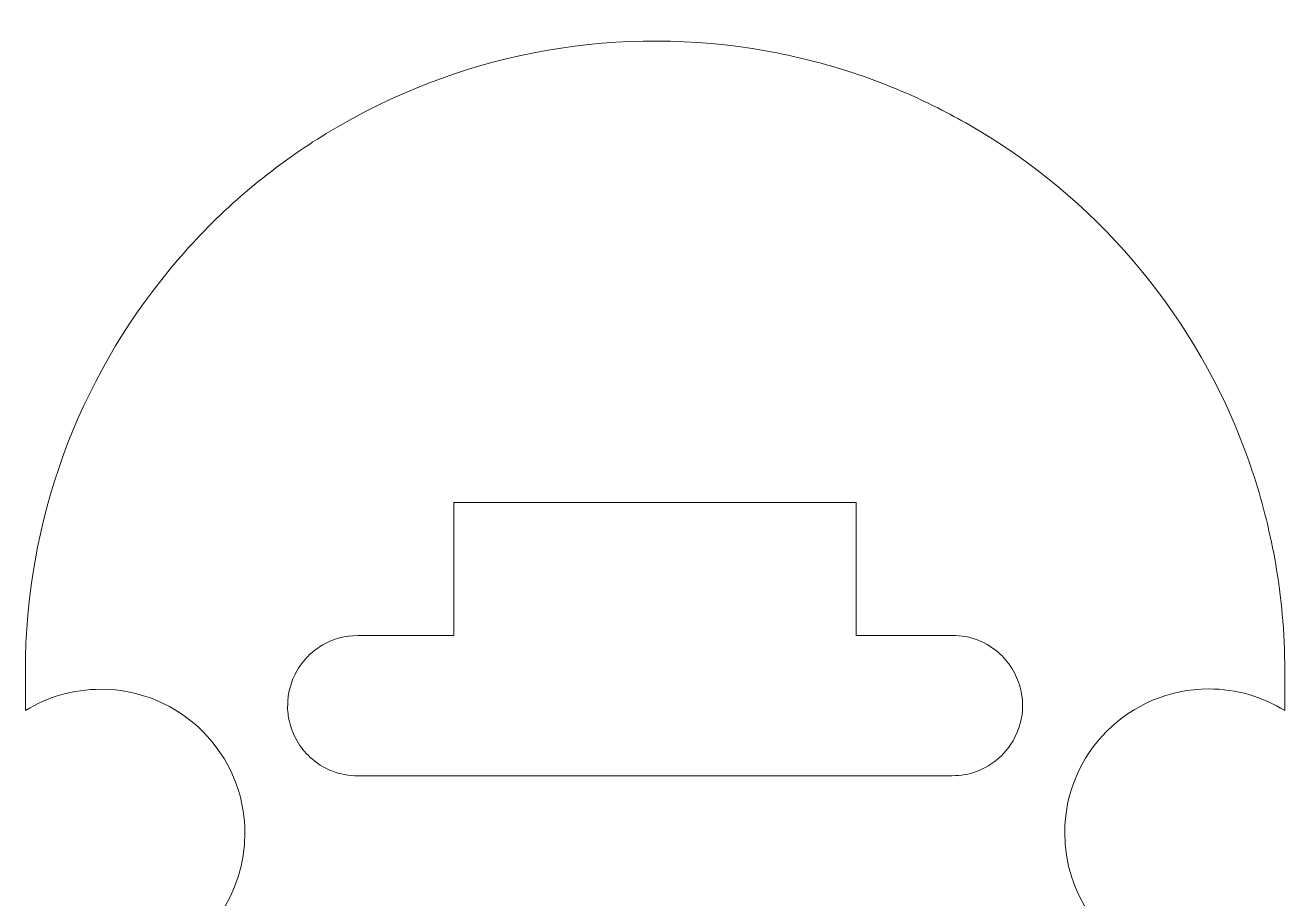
# Model space of a CAD drawing. Header units: inches. Extents: x -4 to 2.5, y 0.86 to 5.28.
# Drawn here: x -4 to -1.762, y 3.725 to 5.278 of the extents above; entities that cross this region are included whole.
import ezdxf

# ---------------------------------------------------------------- set-up
doc = ezdxf.new("R2010")
doc.units = ezdxf.units.IN
doc.header["$MEASUREMENT"] = 0
doc.layers.add('Layer 1', color=7, linetype='Continuous')

msp = doc.modelspace()

# ---------------------------------------------------------------- linework, layer by layer
at = {"layer": 'Layer 1', "lineweight": 5}
for points in [[(-1.966, 3.2913), (-2.053, 3.2912), (-2.1236, 3.3618), (-2.1236, 3.4488), (-2.1236, 3.4488), (-2.1236, 3.5274), (-2.0662, 3.5925), (-1.991, 3.6045), (-1.991, 3.6045), (-2.0858, 3.6419), (-2.1529, 3.7344), (-2.1529, 3.8425), (-2.1529, 3.8425), (-2.153, 3.9838), (-2.0384, 4.0984), (-1.8971, 4.0985), (-1.8971, 4.0985), (-1.8475, 4.0985), (-1.8011, 4.0844), (-1.7619, 4.0599), (-1.7619, 4.0599), (-1.7619, 4.0599), (-1.7619, 4.1316), (-1.7619, 4.1316), (-1.7619, 4.1316), (-1.7619, 4.165), (-1.7634, 4.1982), (-1.7664, 4.231), (-1.7664, 4.231), (-1.771, 4.2836), (-1.7798, 4.3365), (-1.7923, 4.3893), (-1.7923, 4.3893), (-1.8047, 4.4416), (-1.8206, 4.4923), (-1.8398, 4.5412), (-1.8398, 4.5412), (-1.9312, 4.7732), (-2.0989, 4.972), (-2.3215, 5.1004), (-2.3215, 5.1004), (-2.3403, 5.1112), (-2.3592, 5.1214), (-2.3784, 5.1311), (-2.3784, 5.1311), (-2.4273, 5.1557), (-2.4775, 5.1764), (-2.5286, 5.1934), (-2.5286, 5.1934), (-2.5788, 5.21), (-2.6308, 5.2231), (-2.6843, 5.2326), (-2.6843, 5.2326), (-2.9404, 5.2782), (-3.2086, 5.234), (-3.4404, 5.1001), (-3.4404, 5.1001), (-3.4626, 5.0873), (-3.4838, 5.0741), (-3.5039, 5.0607), (-3.5039, 5.0607), (-3.5494, 5.0302), (-3.592, 4.9968), (-3.6316, 4.961), (-3.6316, 4.961), (-3.6707, 4.9256), (-3.7077, 4.8869), (-3.7422, 4.8452), (-3.7422, 4.8452), (-3.9062, 4.6473), (-3.9998, 4.3957), (-3.9997, 4.131), (-3.9997, 4.131), (-3.9997, 4.131), (-3.9997, 4.06), (-3.9997, 4.06), (-3.9997, 4.06), (-3.9607, 4.084), (-3.9148, 4.0979), (-3.8656, 4.0979), (-3.8656, 4.0979), (-3.7243, 4.098), (-3.6097, 3.9834), (-3.6096, 3.8421), (-3.6096, 3.8421), (-3.6096, 3.734), (-3.6766, 3.6415), (-3.7714, 3.604), (-3.7714, 3.604), (-3.6962, 3.592), (-3.6388, 3.5269), (-3.6387, 3.4484), (-3.6387, 3.4484), (-3.6387, 3.3613), (-3.7093, 3.2908), (-3.7963, 3.2907), (-3.7963, 3.2907), (-3.7963, 3.2907), (-3.9998, 3.2907), (-3.9998, 3.2907), (-3.9998, 3.2907), (-3.9998, 3.2907), (-4, 2.4248), (-4, 2.4248), (-4, 2.4248), (-4, 2.4248), (-3.7961, 2.4248), (-3.7961, 2.4248), (-3.7961, 2.4248), (-3.709, 2.4248), (-3.6384, 2.3543), (-3.6384, 2.2673), (-3.6384, 2.2673), (-3.6384, 2.1891), (-3.6953, 2.1242), (-3.77, 2.1118), (-3.77, 2.1118), (-3.6757, 2.0741), (-3.6091, 1.9819), (-3.6091, 1.8742), (-3.6091, 1.8742), (-3.6091, 1.8245), (-3.6232, 1.7782), (-3.6476, 1.739), (-3.6476, 1.739), (-3.6476, 1.739), (-2.1148, 1.7389), (-2.1148, 1.7389), (-2.1148, 1.7389), (-2.1392, 1.7781), (-2.1533, 1.8244), (-2.1533, 1.874), (-2.1533, 1.874), (-2.1534, 1.9822), (-2.0862, 2.0748), (-1.9913, 2.1122), (-1.9913, 2.1122), (-2.0661, 2.1245), (-2.1233, 2.1894), (-2.1233, 2.2677), (-2.1233, 2.2677), (-2.1233, 2.3548), (-2.0528, 2.4256), (-1.9657, 2.4254), (-1.9657, 2.4254), (-1.9657, 2.4254), (-1.7622, 2.4248), (-1.7622, 2.4248), (-1.7622, 2.4248), (-1.7622, 2.4248), (-1.762, 3.2907), (-1.762, 3.2907), (-1.762, 3.2907), (-1.762, 3.2907), (-1.966, 3.2913), (-1.966, 3.2913)], [(-3.3463, 3.9438), (-3.3463, 3.9438), (-3.4088, 3.9439), (-3.4088, 3.9439), (-3.4088, 3.9439), (-3.441, 3.9439), (-3.4713, 3.9562), (-3.494, 3.9773), (-3.494, 3.9773), (-3.4985, 3.9816), (-3.5027, 3.9861), (-3.5065, 3.9909), (-3.5065, 3.9909), (-3.5103, 3.9955), (-3.5137, 4.0006), (-3.5169, 4.0061), (-3.5169, 4.0061), (-3.5232, 4.017), (-3.5278, 4.0287), (-3.5305, 4.0406), (-3.5305, 4.0406), (-3.5316, 4.0454), (-3.5325, 4.0501), (-3.533, 4.0545), (-3.533, 4.0545), (-3.5336, 4.0597), (-3.5339, 4.0644), (-3.5339, 4.0686), (-3.5339, 4.0686), (-3.5339, 4.0686), (-3.5336, 4.0686), (-3.5336, 4.0686), (-3.5336, 4.0686), (-3.5336, 4.0903), (-3.5281, 4.1119), (-3.5169, 4.1311), (-3.5169, 4.1311), (-3.5169, 4.1311), (-3.5168, 4.1311), (-3.5168, 4.1311), (-3.5168, 4.1311), (-3.5104, 4.1422), (-3.5027, 4.1519), (-3.494, 4.16), (-3.494, 4.16), (-3.4908, 4.163), (-3.4872, 4.1659), (-3.4831, 4.1689), (-3.4831, 4.1689), (-3.4791, 4.1719), (-3.4751, 4.1745), (-3.4714, 4.1767), (-3.4714, 4.1767), (-3.4528, 4.1875), (-3.4313, 4.1934), (-3.4089, 4.1934), (-3.4089, 4.1934), (-3.4089, 4.1934), (-3.3736, 4.1934), (-3.3736, 4.1934), (-3.3736, 4.1934), (-3.3736, 4.1934), (-3.2384, 4.1934), (-3.2384, 4.1934), (-3.2384, 4.1934), (-3.2384, 4.1934), (-3.2384, 4.3674), (-3.2384, 4.3674), (-3.2384, 4.3674), (-3.2384, 4.3674), (-3.2384, 4.4297), (-3.2384, 4.4297), (-3.2384, 4.4297), (-3.2384, 4.4297), (-3.1762, 4.4297), (-3.1762, 4.4297), (-3.1762, 4.4297), (-3.1762, 4.4297), (-2.5856, 4.4299), (-2.5856, 4.4299), (-2.5856, 4.4299), (-2.5856, 4.4299), (-2.5234, 4.4299), (-2.5234, 4.4299), (-2.5234, 4.4299), (-2.5234, 4.4299), (-2.5234, 4.3676), (-2.5234, 4.3676), (-2.5234, 4.3676), (-2.5234, 4.3676), (-2.5233, 4.1936), (-2.5233, 4.1936), (-2.5233, 4.1936), (-2.5233, 4.1936), (-2.3528, 4.1937), (-2.3528, 4.1937), (-2.3528, 4.1937), (-2.3206, 4.1937), (-2.2903, 4.1814), (-2.2676, 4.1603), (-2.2676, 4.1603), (-2.2631, 4.156), (-2.2589, 4.1515), (-2.2551, 4.1467), (-2.2551, 4.1467), (-2.2513, 4.142), (-2.2479, 4.137), (-2.2447, 4.1315), (-2.2447, 4.1315), (-2.2384, 4.1206), (-2.2338, 4.1089), (-2.2311, 4.0969), (-2.2311, 4.0969), (-2.2299, 4.0921), (-2.2291, 4.0875), (-2.2286, 4.0831), (-2.2286, 4.0831), (-2.228, 4.0779), (-2.2277, 4.0732), (-2.2277, 4.069), (-2.2277, 4.069), (-2.2277, 4.0476), (-2.2334, 4.026), (-2.2447, 4.0065), (-2.2447, 4.0065), (-2.2447, 4.0065), (-2.2448, 4.0065), (-2.2448, 4.0065), (-2.2448, 4.0065), (-2.2542, 3.9902), (-2.2669, 3.9766), (-2.2818, 3.9663), (-2.2818, 3.9663), (-2.2863, 3.9632), (-2.2908, 3.9604), (-2.2954, 3.958), (-2.2954, 3.958), (-2.2998, 3.9557), (-2.3046, 3.9536), (-2.3098, 3.9517), (-2.3098, 3.9517), (-2.3098, 3.9517), (-2.3098, 3.9517), (-2.3098, 3.9517), (-2.3098, 3.9517), (-2.323, 3.9468), (-2.3376, 3.9442), (-2.3527, 3.9442), (-2.3527, 3.9442), (-2.3527, 3.9442), (-3.3463, 3.9439), (-3.3463, 3.9439), (-3.3463, 3.9439), (-3.3463, 3.9439), (-3.3463, 3.9438), (-3.3463, 3.9438)]]:
    msp.add_open_spline(points, degree=3, knots=[0, 0, 0, 0, 0.025641, 0.025641, 0.025641, 0.025641, 0.051282, 0.051282, 0.051282, 0.051282, 0.076923, 0.076923, 0.076923, 0.076923, 0.102564, 0.102564, 0.102564, 0.102564, 0.128205, 0.128205, 0.128205, 0.128205, 0.153846, 0.153846, 0.153846, 0.153846, 0.179487, 0.179487, 0.179487, 0.179487, 0.205128, 0.205128, 0.205128, 0.205128, 0.230769, 0.230769, 0.230769, 0.230769, 0.25641, 0.25641, 0.25641, 0.25641, 0.282051, 0.282051, 0.282051, 0.282051, 0.307692, 0.307692, 0.307692, 0.307692, 0.333333, 0.333333, 0.333333, 0.333333, 0.358974, 0.358974, 0.358974, 0.358974, 0.384615, 0.384615, 0.384615, 0.384615, 0.410256, 0.410256, 0.410256, 0.410256, 0.435897, 0.435897, 0.435897, 0.435897, 0.461538, 0.461538, 0.461538, 0.461538, 0.487179, 0.487179, 0.487179, 0.487179, 0.512821, 0.512821, 0.512821, 0.512821, 0.538462, 0.538462, 0.538462, 0.538462, 0.564103, 0.564103, 0.564103, 0.564103, 0.589744, 0.589744, 0.589744, 0.589744, 0.615385, 0.615385, 0.615385, 0.615385, 0.641026, 0.641026, 0.641026, 0.641026, 0.666667, 0.666667, 0.666667, 0.666667, 0.692308, 0.692308, 0.692308, 0.692308, 0.717949, 0.717949, 0.717949, 0.717949, 0.74359, 0.74359, 0.74359, 0.74359, 0.769231, 0.769231, 0.769231, 0.769231, 0.794872, 0.794872, 0.794872, 0.794872, 0.820513, 0.820513, 0.820513, 0.820513, 0.846154, 0.846154, 0.846154, 0.846154, 0.871795, 0.871795, 0.871795, 0.871795, 0.897436, 0.897436, 0.897436, 0.897436, 0.923077, 0.923077, 0.923077, 0.923077, 0.948718, 0.948718, 0.948718, 0.948718, 0.974359, 0.974359, 0.974359, 0.974359, 1, 1, 1, 1], dxfattribs=at)

doc.saveas('drawing.dxf')
